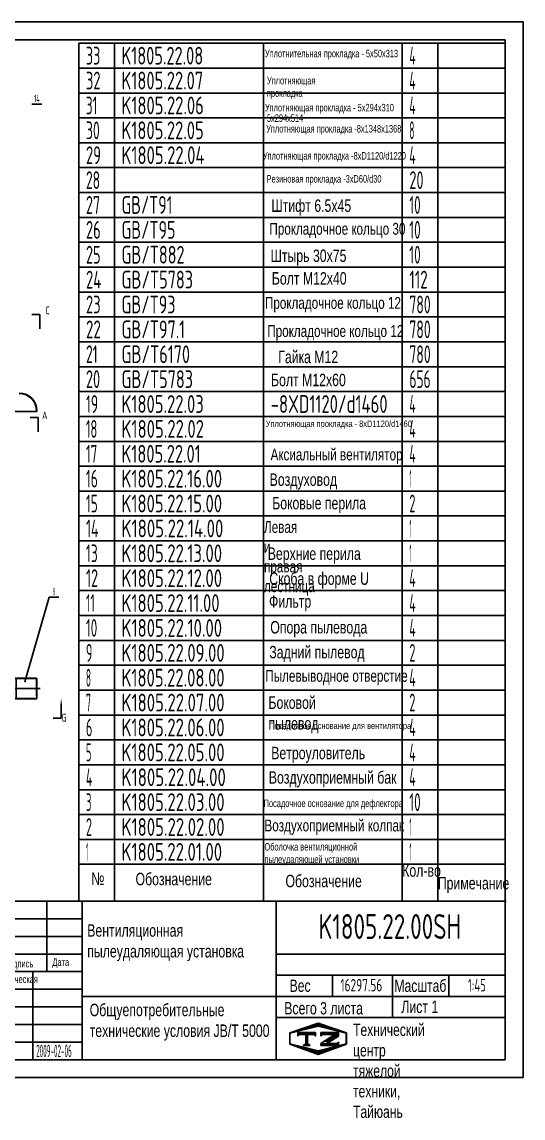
# Model space of a CAD drawing. Header units: millimetres. Extents: x 0 to 18900, y -513 to 13365.
# Drawn here: x 12554 to 18900, y -513 to 13365 of the extents above; entities that cross this region are included whole.
import ezdxf
from ezdxf.enums import TextEntityAlignment as Align

# ---------------------------------------------------------------- set-up
doc = ezdxf.new("R2010")
doc.units = ezdxf.units.MM
doc.header["$LTSCALE"] = 450
doc.header["$MEASUREMENT"] = 0
doc.linetypes.add('F', pattern=[0.75, 0.5, -0.25])
doc.linetypes.add('G', pattern=[2, 1.25, -0.25, 0.25, -0.25])
for name, color, linetype in [('01', 7, 'Continuous'), ('02', 1, 'Continuous'), ('04', 2, 'F'), ('05', 4, 'G'), ('11', 3, 'Continuous'), ('THICK', 7, 'Continuous')]:
    doc.layers.add(name, color=color, linetype=linetype)
doc.styles.get("Standard").update_dxf_attribs({"font": 'isocp', "width": 0.707, "bigfont": 'intecad.shx'})

# ---------------------------------------------------------------- blocks, each defined once
blk = doc.blocks.new('jj')
for p, q in [((11849, 3436), (11849, 3276)), ((12169, 3403), (12169, 3149)), ((11849, 3116), (11849, 3276))]:
    blk.add_line(p, q)
at = {"layer": '01'}
for p, q in [((11849, 3406), (11849, 3436)), ((11849, 3436), (11879, 3436)), ((11853, 3434), (11853, 3276)), ((11879, 3276), (11879, 3436)), ((11879, 3406), (11879, 3408)), ((11879, 3406), (12166, 3406)), ((11879, 3403), (12169, 3403)), ((12166, 3403), (12166, 3406)), ((11853, 3117), (11853, 3276)), ((11879, 3276), (11879, 3116)), ((11849, 3146), (11849, 3116)), ((11849, 3116), (11879, 3116)), ((11879, 3149), (12169, 3149)), ((11879, 3146), (12166, 3146)), ((11879, 3146), (11879, 3143)), ((12166, 3146), (12166, 3149))]:
    blk.add_line(p, q, dxfattribs=at)
for centre, start, end in [((11851, 3434), 0, 90), ((11851, 3117), 270, 0)]:
    blk.add_arc(centre, 1.52, start, end, dxfattribs=at)
at = {"layer": '04', "color": 2, "linetype": 'F'}
for p, q in [((11879, 3406), (11849, 3406)), ((11852, 3276), (11852, 3406)), ((11852, 3403), (11879, 3403)), ((11857, 3410), (11877, 3410)), ((12166, 3403), (12166, 3149)), ((11852, 3276), (11852, 3146)), ((11879, 3146), (11849, 3146)), ((11852, 3149), (11879, 3149)), ((11857, 3142), (11877, 3142))]:
    blk.add_line(p, q, dxfattribs=at)
at = {"layer": '04'}
for q in [(11909, 3403), (11909, 3149)]:
    blk.add_line((11909, 3276), q, dxfattribs=at)
at = {"layer": '04', "color": 2, "linetype": 'F'}
for centre, radius, start, end in [((11857, 3414), 4.5, 180.1218, 270), ((11877, 3408), 1.32, 0, 89.7379), ((11857, 3137), 4.5, 90, 179.8782), ((11877, 3143), 1.32, 270.2621, 0)]:
    blk.add_arc(centre, radius, start, end, dxfattribs=at)
at = {"layer": '05', "color": 4, "linetype": 'G'}
for p, q in [((11820, 3424), (11864, 3424)), ((11820, 3128), (11864, 3128))]:
    blk.add_line(p, q, dxfattribs=at)
at = {"layer": '05'}
blk.add_line((11782, 3276), (12214, 3276), dxfattribs=at)
blk = doc.blocks.new('*U146')
at = {"layer": '01'}
for points in [[(415, 292), (25, 292)], [(25, 292), (25, 5)], [(415, 5), (415, 292)], [(25, 5), (415, 5)]]:
    blk.add_lwpolyline(points, dxfattribs=at)
at = {"layer": '02'}
for points in [[(420, 297), (0, 297)], [(0, 297), (0, 0)], [(420, 0), (420, 297)], [(0, 0), (420, 0)]]:
    blk.add_lwpolyline(points, dxfattribs=at)
blk = doc.blocks.new('*U148')
at = {"layer": '01'}
for p, q in [((0, -315), (0, 0)), ((5400, -315), (5400, 0))]:
    blk.add_line(p, q, dxfattribs=at)
at = {"layer": '02'}
for p, q in [((0, 0), (450, 0)), ((450, -315), (450, 0)), ((450, 0), (2340, 0)), ((2340, -315), (2340, 0)), ((2340, 0), (4095, 0)), ((4095, -315), (4095, 0)), ((4095, 0), (4545, 0)), ((4545, -315), (4545, 0)), ((4545, 0), (5400, 0))]:
    blk.add_line(p, q, dxfattribs=at)
blk = doc.blocks.new('*U149')
at = {"layer": '01'}
for p, q in [((0, -315), (0, 0)), ((5400, -315), (5400, 0))]:
    blk.add_line(p, q, dxfattribs=at)
at = {"layer": '02'}
for p, q in [((0, 0), (450, 0)), ((450, -315), (450, 0)), ((450, 0), (2340, 0)), ((2340, -315), (2340, 0)), ((2340, 0), (4095, 0)), ((4095, -315), (4095, 0)), ((4095, 0), (4545, 0)), ((4545, -315), (4545, 0)), ((4545, 0), (5400, 0))]:
    blk.add_line(p, q, dxfattribs=at)
blk = doc.blocks.new('*U150')
at = {"layer": '01'}
for p, q in [((0, -315), (0, 0)), ((5400, -315), (5400, 0))]:
    blk.add_line(p, q, dxfattribs=at)
at = {"layer": '02'}
for p, q in [((0, 0), (450, 0)), ((450, -315), (450, 0)), ((450, 0), (2340, 0)), ((2340, -315), (2340, 0)), ((2340, 0), (4095, 0)), ((4095, -315), (4095, 0)), ((4095, 0), (4545, 0)), ((4545, -315), (4545, 0)), ((4545, 0), (5400, 0))]:
    blk.add_line(p, q, dxfattribs=at)
blk = doc.blocks.new('*U151')
at = {"layer": '01'}
for p, q in [((0, -315), (0, 0)), ((5400, -315), (5400, 0))]:
    blk.add_line(p, q, dxfattribs=at)
at = {"layer": '02'}
for p, q in [((0, 0), (450, 0)), ((450, -315), (450, 0)), ((450, 0), (2340, 0)), ((2340, -315), (2340, 0)), ((2340, 0), (4095, 0)), ((4095, -315), (4095, 0)), ((4095, 0), (4545, 0)), ((4545, -315), (4545, 0)), ((4545, 0), (5400, 0))]:
    blk.add_line(p, q, dxfattribs=at)
blk = doc.blocks.new('*U152')
at = {"layer": '01'}
for p, q in [((0, -315), (0, 0)), ((5400, -315), (5400, 0))]:
    blk.add_line(p, q, dxfattribs=at)
at = {"layer": '02'}
for p, q in [((0, 0), (450, 0)), ((450, -315), (450, 0)), ((450, 0), (2340, 0)), ((2340, -315), (2340, 0)), ((2340, 0), (4095, 0)), ((4095, -315), (4095, 0)), ((4095, 0), (4545, 0)), ((4545, -315), (4545, 0)), ((4545, 0), (5400, 0))]:
    blk.add_line(p, q, dxfattribs=at)
blk = doc.blocks.new('*U153')
at = {"layer": '01'}
for p, q in [((0, -315), (0, 0)), ((5400, -315), (5400, 0))]:
    blk.add_line(p, q, dxfattribs=at)
at = {"layer": '02'}
for p, q in [((0, 0), (450, 0)), ((450, -315), (450, 0)), ((450, 0), (2340, 0)), ((2340, -315), (2340, 0)), ((2340, 0), (4095, 0)), ((4095, -315), (4095, 0)), ((4095, 0), (4545, 0)), ((4545, -315), (4545, 0)), ((4545, 0), (5400, 0))]:
    blk.add_line(p, q, dxfattribs=at)
blk = doc.blocks.new('*U154')
at = {"layer": '01'}
for p, q in [((0, -315), (0, 0)), ((5400, -315), (5400, 0))]:
    blk.add_line(p, q, dxfattribs=at)
at = {"layer": '02'}
for p, q in [((0, 0), (450, 0)), ((450, -315), (450, 0)), ((450, 0), (2340, 0)), ((2340, -315), (2340, 0)), ((2340, 0), (4095, 0)), ((4095, -315), (4095, 0)), ((4095, 0), (4545, 0)), ((4545, -315), (4545, 0)), ((4545, 0), (5400, 0))]:
    blk.add_line(p, q, dxfattribs=at)
blk = doc.blocks.new('*U155')
at = {"layer": '01'}
for p, q in [((0, -315), (0, 0)), ((5400, -315), (5400, 0))]:
    blk.add_line(p, q, dxfattribs=at)
at = {"layer": '02'}
for p, q in [((0, 0), (450, 0)), ((450, -315), (450, 0)), ((450, 0), (2340, 0)), ((2340, -315), (2340, 0)), ((2340, 0), (4095, 0)), ((4095, -315), (4095, 0)), ((4095, 0), (4545, 0)), ((4545, -315), (4545, 0)), ((4545, 0), (5400, 0))]:
    blk.add_line(p, q, dxfattribs=at)
blk = doc.blocks.new('*U156')
at = {"layer": '01'}
for p, q in [((0, -315), (0, 0)), ((5400, -315), (5400, 0))]:
    blk.add_line(p, q, dxfattribs=at)
at = {"layer": '02'}
for p, q in [((0, 0), (450, 0)), ((450, -315), (450, 0)), ((450, 0), (2340, 0)), ((2340, -315), (2340, 0)), ((2340, 0), (4095, 0)), ((4095, -315), (4095, 0)), ((4095, 0), (4545, 0)), ((4545, -315), (4545, 0)), ((4545, 0), (5400, 0))]:
    blk.add_line(p, q, dxfattribs=at)
blk = doc.blocks.new('*U157')
at = {"layer": '01'}
for p, q in [((0, -315), (0, 0)), ((5400, -315), (5400, 0))]:
    blk.add_line(p, q, dxfattribs=at)
at = {"layer": '02'}
for p, q in [((0, 0), (450, 0)), ((450, -315), (450, 0)), ((450, 0), (2340, 0)), ((2340, -315), (2340, 0)), ((2340, 0), (4095, 0)), ((4095, -315), (4095, 0)), ((4095, 0), (4545, 0)), ((4545, -315), (4545, 0)), ((4545, 0), (5400, 0))]:
    blk.add_line(p, q, dxfattribs=at)
blk = doc.blocks.new('*U158')
at = {"layer": '01'}
for p, q in [((0, -315), (0, 0)), ((5400, -315), (5400, 0))]:
    blk.add_line(p, q, dxfattribs=at)
at = {"layer": '02'}
for p, q in [((0, 0), (450, 0)), ((450, -315), (450, 0)), ((450, 0), (2340, 0)), ((2340, -315), (2340, 0)), ((2340, 0), (4095, 0)), ((4095, -315), (4095, 0)), ((4095, 0), (4545, 0)), ((4545, -315), (4545, 0)), ((4545, 0), (5400, 0))]:
    blk.add_line(p, q, dxfattribs=at)
blk = doc.blocks.new('*U159')
at = {"layer": '01'}
for p, q in [((0, -315), (0, 0)), ((5400, -315), (5400, 0))]:
    blk.add_line(p, q, dxfattribs=at)
at = {"layer": '02'}
for p, q in [((0, 0), (450, 0)), ((450, -315), (450, 0)), ((450, 0), (2340, 0)), ((2340, -315), (2340, 0)), ((2340, 0), (4095, 0)), ((4095, -315), (4095, 0)), ((4095, 0), (4545, 0)), ((4545, -315), (4545, 0)), ((4545, 0), (5400, 0))]:
    blk.add_line(p, q, dxfattribs=at)
blk = doc.blocks.new('*U160')
at = {"layer": '01'}
for p, q in [((0, -315), (0, 0)), ((5400, -315), (5400, 0))]:
    blk.add_line(p, q, dxfattribs=at)
at = {"layer": '02'}
for p, q in [((0, 0), (450, 0)), ((450, -315), (450, 0)), ((450, 0), (2340, 0)), ((2340, -315), (2340, 0)), ((2340, 0), (4095, 0)), ((4095, -315), (4095, 0)), ((4095, 0), (4545, 0)), ((4545, -315), (4545, 0)), ((4545, 0), (5400, 0))]:
    blk.add_line(p, q, dxfattribs=at)
blk = doc.blocks.new('*U161')
at = {"layer": '01'}
for p, q in [((0, -315), (0, 0)), ((5400, -315), (5400, 0))]:
    blk.add_line(p, q, dxfattribs=at)
at = {"layer": '02'}
for p, q in [((0, 0), (450, 0)), ((450, -315), (450, 0)), ((450, 0), (2340, 0)), ((2340, -315), (2340, 0)), ((2340, 0), (4095, 0)), ((4095, -315), (4095, 0)), ((4095, 0), (4545, 0)), ((4545, -315), (4545, 0)), ((4545, 0), (5400, 0))]:
    blk.add_line(p, q, dxfattribs=at)
blk = doc.blocks.new('*U162')
at = {"layer": '01'}
for p, q in [((0, -315), (0, 0)), ((5400, -315), (5400, 0))]:
    blk.add_line(p, q, dxfattribs=at)
at = {"layer": '02'}
for p, q in [((0, 0), (450, 0)), ((450, -315), (450, 0)), ((450, 0), (2340, 0)), ((2340, -315), (2340, 0)), ((2340, 0), (4095, 0)), ((4095, -315), (4095, 0)), ((4095, 0), (4545, 0)), ((4545, -315), (4545, 0)), ((4545, 0), (5400, 0))]:
    blk.add_line(p, q, dxfattribs=at)
blk = doc.blocks.new('*U163')
at = {"layer": '01'}
for p, q in [((0, -315), (0, 0)), ((5400, -315), (5400, 0))]:
    blk.add_line(p, q, dxfattribs=at)
at = {"layer": '02'}
for p, q in [((0, 0), (450, 0)), ((450, -315), (450, 0)), ((450, 0), (2340, 0)), ((2340, -315), (2340, 0)), ((2340, 0), (4095, 0)), ((4095, -315), (4095, 0)), ((4095, 0), (4545, 0)), ((4545, -315), (4545, 0)), ((4545, 0), (5400, 0))]:
    blk.add_line(p, q, dxfattribs=at)
blk = doc.blocks.new('*U164')
at = {"layer": '01'}
for p, q in [((0, -315), (0, 0)), ((5400, -315), (5400, 0))]:
    blk.add_line(p, q, dxfattribs=at)
at = {"layer": '02'}
for p, q in [((0, 0), (450, 0)), ((450, -315), (450, 0)), ((450, 0), (2340, 0)), ((2340, -315), (2340, 0)), ((2340, 0), (4095, 0)), ((4095, -315), (4095, 0)), ((4095, 0), (4545, 0)), ((4545, -315), (4545, 0)), ((4545, 0), (5400, 0))]:
    blk.add_line(p, q, dxfattribs=at)
blk = doc.blocks.new('*U165')
at = {"layer": '01'}
for p, q in [((0, -315), (0, 0)), ((5400, -315), (5400, 0))]:
    blk.add_line(p, q, dxfattribs=at)
at = {"layer": '02'}
for p, q in [((0, 0), (450, 0)), ((450, -315), (450, 0)), ((450, 0), (2340, 0)), ((2340, -315), (2340, 0)), ((2340, 0), (4095, 0)), ((4095, -315), (4095, 0)), ((4095, 0), (4545, 0)), ((4545, -315), (4545, 0)), ((4545, 0), (5400, 0))]:
    blk.add_line(p, q, dxfattribs=at)
blk = doc.blocks.new('*U166')
at = {"layer": '01'}
for p, q in [((0, -315), (0, 0)), ((5400, -315), (5400, 0))]:
    blk.add_line(p, q, dxfattribs=at)
at = {"layer": '02'}
for p, q in [((0, 0), (450, 0)), ((450, -315), (450, 0)), ((450, 0), (2340, 0)), ((2340, -315), (2340, 0)), ((2340, 0), (4095, 0)), ((4095, -315), (4095, 0)), ((4095, 0), (4545, 0)), ((4545, -315), (4545, 0)), ((4545, 0), (5400, 0))]:
    blk.add_line(p, q, dxfattribs=at)
blk = doc.blocks.new('*U167')
at = {"layer": '01'}
for p, q in [((0, -315), (0, 0)), ((5400, -315), (5400, 0))]:
    blk.add_line(p, q, dxfattribs=at)
at = {"layer": '02'}
for p, q in [((0, 0), (450, 0)), ((450, -315), (450, 0)), ((450, 0), (2340, 0)), ((2340, -315), (2340, 0)), ((2340, 0), (4095, 0)), ((4095, -315), (4095, 0)), ((4095, 0), (4545, 0)), ((4545, -315), (4545, 0)), ((4545, 0), (5400, 0))]:
    blk.add_line(p, q, dxfattribs=at)
blk = doc.blocks.new('*U168')
at = {"layer": '01'}
for p, q in [((0, -315), (0, 0)), ((5400, -315), (5400, 0))]:
    blk.add_line(p, q, dxfattribs=at)
at = {"layer": '02'}
for p, q in [((0, 0), (450, 0)), ((450, -315), (450, 0)), ((450, 0), (2340, 0)), ((2340, -315), (2340, 0)), ((2340, 0), (4095, 0)), ((4095, -315), (4095, 0)), ((4095, 0), (4545, 0)), ((4545, -315), (4545, 0)), ((4545, 0), (5400, 0))]:
    blk.add_line(p, q, dxfattribs=at)
blk = doc.blocks.new('*U169')
at = {"layer": '01'}
for p, q in [((0, -315), (0, 0)), ((5400, -315), (5400, 0))]:
    blk.add_line(p, q, dxfattribs=at)
at = {"layer": '02'}
for p, q in [((0, 0), (450, 0)), ((450, -315), (450, 0)), ((450, 0), (2340, 0)), ((2340, -315), (2340, 0)), ((2340, 0), (4095, 0)), ((4095, -315), (4095, 0)), ((4095, 0), (4545, 0)), ((4545, -315), (4545, 0)), ((4545, 0), (5400, 0))]:
    blk.add_line(p, q, dxfattribs=at)
blk = doc.blocks.new('*U170')
at = {"layer": '01'}
for p, q in [((0, -315), (0, 0)), ((5400, -315), (5400, 0))]:
    blk.add_line(p, q, dxfattribs=at)
at = {"layer": '02'}
for p, q in [((0, 0), (450, 0)), ((450, -315), (450, 0)), ((450, 0), (2340, 0)), ((2340, -315), (2340, 0)), ((2340, 0), (4095, 0)), ((4095, -315), (4095, 0)), ((4095, 0), (4545, 0)), ((4545, -315), (4545, 0)), ((4545, 0), (5400, 0))]:
    blk.add_line(p, q, dxfattribs=at)
blk = doc.blocks.new('*U171')
at = {"layer": '01'}
for p, q in [((0, -315), (0, 0)), ((5400, -315), (5400, 0))]:
    blk.add_line(p, q, dxfattribs=at)
at = {"layer": '02'}
for p, q in [((0, 0), (450, 0)), ((450, -315), (450, 0)), ((450, 0), (2340, 0)), ((2340, -315), (2340, 0)), ((2340, 0), (4095, 0)), ((4095, -315), (4095, 0)), ((4095, 0), (4545, 0)), ((4545, -315), (4545, 0)), ((4545, 0), (5400, 0))]:
    blk.add_line(p, q, dxfattribs=at)
blk = doc.blocks.new('*U172')
at = {"layer": '01'}
for p, q in [((0, -315), (0, 0)), ((5400, -315), (5400, 0))]:
    blk.add_line(p, q, dxfattribs=at)
at = {"layer": '02'}
for p, q in [((0, 0), (450, 0)), ((450, -315), (450, 0)), ((450, 0), (2340, 0)), ((2340, -315), (2340, 0)), ((2340, 0), (4095, 0)), ((4095, -315), (4095, 0)), ((4095, 0), (4545, 0)), ((4545, -315), (4545, 0)), ((4545, 0), (5400, 0))]:
    blk.add_line(p, q, dxfattribs=at)
blk = doc.blocks.new('*U173')
at = {"layer": '01'}
for p, q in [((0, -315), (0, 0)), ((5400, -315), (5400, 0))]:
    blk.add_line(p, q, dxfattribs=at)
at = {"layer": '02'}
for p, q in [((0, 0), (450, 0)), ((450, -315), (450, 0)), ((450, 0), (2340, 0)), ((2340, -315), (2340, 0)), ((2340, 0), (4095, 0)), ((4095, -315), (4095, 0)), ((4095, 0), (4545, 0)), ((4545, -315), (4545, 0)), ((4545, 0), (5400, 0))]:
    blk.add_line(p, q, dxfattribs=at)
blk = doc.blocks.new('*U174')
at = {"layer": '01'}
for p, q in [((0, -315), (0, 0)), ((5400, -315), (5400, 0))]:
    blk.add_line(p, q, dxfattribs=at)
at = {"layer": '02'}
for p, q in [((0, 0), (450, 0)), ((450, -315), (450, 0)), ((450, 0), (2340, 0)), ((2340, -315), (2340, 0)), ((2340, 0), (4095, 0)), ((4095, -315), (4095, 0)), ((4095, 0), (4545, 0)), ((4545, -315), (4545, 0)), ((4545, 0), (5400, 0))]:
    blk.add_line(p, q, dxfattribs=at)
blk = doc.blocks.new('*U175')
at = {"layer": '01'}
for p, q in [((0, -315), (0, 0)), ((5400, -315), (5400, 0))]:
    blk.add_line(p, q, dxfattribs=at)
at = {"layer": '02'}
for p, q in [((0, 0), (450, 0)), ((450, -315), (450, 0)), ((450, 0), (2340, 0)), ((2340, -315), (2340, 0)), ((2340, 0), (4095, 0)), ((4095, -315), (4095, 0)), ((4095, 0), (4545, 0)), ((4545, -315), (4545, 0)), ((4545, 0), (5400, 0))]:
    blk.add_line(p, q, dxfattribs=at)
blk = doc.blocks.new('*U176')
at = {"layer": '01'}
for p, q in [((0, -315), (0, 0)), ((5400, -315), (5400, 0))]:
    blk.add_line(p, q, dxfattribs=at)
at = {"layer": '02'}
for p, q in [((0, 0), (450, 0)), ((450, -315), (450, 0)), ((450, 0), (2340, 0)), ((2340, -315), (2340, 0)), ((2340, 0), (4095, 0)), ((4095, -315), (4095, 0)), ((4095, 0), (4545, 0)), ((4545, -315), (4545, 0)), ((4545, 0), (5400, 0))]:
    blk.add_line(p, q, dxfattribs=at)
blk = doc.blocks.new('*U177')
at = {"layer": '01'}
for p, q in [((0, -315), (0, 0)), ((5400, -315), (5400, 0))]:
    blk.add_line(p, q, dxfattribs=at)
at = {"layer": '02'}
for p, q in [((0, 0), (450, 0)), ((450, -315), (450, 0)), ((450, 0), (2340, 0)), ((2340, -315), (2340, 0)), ((2340, 0), (4095, 0)), ((4095, -315), (4095, 0)), ((4095, 0), (4545, 0)), ((4545, -315), (4545, 0)), ((4545, 0), (5400, 0))]:
    blk.add_line(p, q, dxfattribs=at)
blk = doc.blocks.new('*U178')
at = {"layer": '01'}
for p, q in [((0, -315), (0, 0)), ((5400, -315), (5400, 0))]:
    blk.add_line(p, q, dxfattribs=at)
at = {"layer": '02'}
for p, q in [((0, 0), (450, 0)), ((450, -315), (450, 0)), ((450, 0), (2340, 0)), ((2340, -315), (2340, 0)), ((2340, 0), (4095, 0)), ((4095, -315), (4095, 0)), ((4095, 0), (4545, 0)), ((4545, -315), (4545, 0)), ((4545, 0), (5400, 0))]:
    blk.add_line(p, q, dxfattribs=at)
blk = doc.blocks.new('*U179')
at = {"layer": '01'}
for p, q in [((0, -315), (0, 0)), ((5400, -315), (5400, 0))]:
    blk.add_line(p, q, dxfattribs=at)
at = {"layer": '02'}
for p, q in [((0, 0), (450, 0)), ((450, -315), (450, 0)), ((450, 0), (2340, 0)), ((2340, -315), (2340, 0)), ((2340, 0), (4095, 0)), ((4095, -315), (4095, 0)), ((4095, 0), (4545, 0)), ((4545, -315), (4545, 0)), ((4545, 0), (5400, 0))]:
    blk.add_line(p, q, dxfattribs=at)
blk = doc.blocks.new('*U180')
at = {"layer": '01'}
for p, q in [((0, -315), (0, 0)), ((0, 0), (450, 0)), ((450, 0), (2340, 0)), ((2340, 0), (4095, 0)), ((4095, 0), (4545, 0)), ((4545, 0), (5400, 0)), ((5400, -315), (5400, 0))]:
    blk.add_line(p, q, dxfattribs=at)
at = {"layer": '02'}
for p, q in [((450, -315), (450, 0)), ((2340, -315), (2340, 0)), ((4095, -315), (4095, 0)), ((4545, -315), (4545, 0))]:
    blk.add_line(p, q, dxfattribs=at)
blk = doc.blocks.new('*X200')
at = {"color": 0}
for p, q in [((127.06, 7.8), (132.06, 7.8)), ((127.06, 7.5), (132.06, 7.5)), ((127.06, 7.2), (127.32, 7.2)), ((129.23, 6.3), (131.04, 6.3)), ((129.7, 6.6), (131.51, 6.6)), ((130.16, 6.9), (131.98, 6.9)), ((130.62, 7.2), (132.06, 7.2)), ((127.84, 5.4), (129.64, 5.4)), ((128.3, 5.7), (130.1, 5.7)), ((128.77, 6), (130.57, 6))]:
    blk.add_line(p, q, dxfattribs=at)
blk = doc.blocks.new('*X201')
at = {"color": 0}
for p, q in [((127.06, 4.8), (132.06, 4.8)), ((127.06, 4.5), (132.06, 4.5)), ((131.84, 5.1), (132.06, 5.1))]:
    blk.add_line(p, q, dxfattribs=at)
blk = doc.blocks.new('*X199')
at = {"color": 0}
for p, q in [((122.34, 4.5), (123.72, 4.5)), ((122.82, 4.8), (123.24, 4.8))]:
    blk.add_line(p, q, dxfattribs=at)
blk = doc.blocks.new('*X198')
at = {"color": 0}
for p, q in [((120.53, 7.8), (125.53, 7.8)), ((120.53, 7.5), (125.53, 7.5)), ((120.53, 7.2), (120.79, 7.2)), ((125.27, 7.2), (125.53, 7.2))]:
    blk.add_line(p, q, dxfattribs=at)
blk = doc.blocks.new('*X197')
at = {"color": 0}
for p, q in [((123.24, 9.6), (125.52, 9.6)), ((124.1, 9.9), (128.52, 9.9)), ((124.97, 10.2), (127.67, 10.2)), ((125.83, 10.5), (126.82, 10.5)), ((127.02, 9.6), (129.37, 9.6)), ((118.22, 7.8), (118.32, 7.8)), ((118.22, 7.5), (118.27, 7.5)), ((118.22, 7.2), (118.27, 7.2)), ((118.22, 6.9), (118.27, 6.9)), ((118.22, 6.6), (118.27, 6.6)), ((118.22, 6.3), (118.27, 6.3)), ((118.94, 8.1), (119.52, 8.1)), ((119.8, 8.4), (120.72, 8.4)), ((120.66, 8.7), (121.92, 8.7)), ((121.52, 9), (123.12, 9)), ((122.38, 9.3), (124.32, 9.3)), ((128.22, 9.3), (130.22, 9.3)), ((129.42, 9), (131.07, 9)), ((130.62, 8.7), (131.92, 8.7)), ((131.82, 8.4), (132.77, 8.4)), ((133.02, 8.1), (133.62, 8.1)), ((134.22, 7.8), (134.32, 7.8)), ((134.27, 7.5), (134.32, 7.5)), ((134.27, 7.2), (134.32, 7.2)), ((134.27, 6.9), (134.32, 6.9)), ((134.27, 6.6), (134.32, 6.6)), ((134.27, 6.3), (134.32, 6.3)), ((118.22, 6), (118.27, 6)), ((118.22, 5.7), (118.27, 5.7)), ((118.22, 5.4), (118.27, 5.4)), ((118.22, 5.1), (118.27, 5.1)), ((118.22, 4.8), (118.27, 4.8)), ((118.79, 4.5), (119.42, 4.5)), ((119.61, 4.2), (120.62, 4.2)), ((120.43, 3.9), (121.82, 3.9)), ((121.26, 3.6), (123.02, 3.6)), ((122.08, 3.3), (124.22, 3.3)), ((128.32, 3.3), (130.51, 3.3)), ((129.52, 3.6), (131.32, 3.6)), ((130.72, 3.9), (132.14, 3.9)), ((131.92, 4.2), (132.95, 4.2)), ((133.12, 4.5), (133.76, 4.5)), ((134.27, 6), (134.32, 6)), ((134.27, 5.7), (134.32, 5.7)), ((134.27, 5.4), (134.32, 5.4)), ((134.27, 5.1), (134.32, 5.1)), ((134.27, 4.8), (134.32, 4.8)), ((122.91, 3), (125.42, 3)), ((123.73, 2.7), (128.89, 2.7)), ((124.55, 2.4), (128.07, 2.4)), ((125.38, 2.1), (127.26, 2.1)), ((126.2, 1.8), (126.45, 1.8)), ((127.12, 3), (129.7, 3))]:
    blk.add_line(p, q, dxfattribs=at)

msp = doc.modelspace()

# ---------------------------------------------------------------- linework, layer by layer
for p, q in [((13275, 2700), (18675, 2700)), ((13275, 2700), (13275, 2234.015)), ((13725, 2700), (13725, 2234.015)), ((15615, 2700), (15615, 2234.015)), ((17370, 2700), (17370, 2234.015)), ((17820, 2700), (17820, 2234.015))]:
    msp.add_line(p, q)
at = {"layer": '01', "ltscale": 1.125}
for p, q in [((12679.973, 9658.792), (12779.973, 9658.792)), ((12660.011, 8355.352), (12760.011, 8355.352)), ((12740.664, 8433.944), (12740.664, 8441.944)), ((12743.664, 8433.944), (12743.664, 8441.944)), ((12951.474, 4550.095), (13051.474, 4550.095))]:
    msp.add_line(p, q, dxfattribs=at)
at = {"layer": '01', "color": 7, "linetype": 'Continuous', "ltscale": 1.125}
msp.add_line((12450.663, 8433.944), (12743.664, 8433.944), dxfattribs=at)
at = {"layer": '01', "ltscale": 1.125}
for radius in [223, 220]:
    msp.add_arc((12520.664, 8441.944), radius, 0, 90, dxfattribs=at)
at = {"layer": '01'}
for p in [(18675, 2250), (18675, 2229.395), (18675, 2224.873), (18675, 2224.073)]:
    msp.add_point(p, dxfattribs=at)
at = {"layer": '02', "ltscale": 1.125}
for p, q in [((12680.378, 12324.75), (12804.378, 12324.75)), ((12779.973, 9658.792), (12779.973, 9478.792)), ((12760.011, 8355.352), (12760.011, 8175.352)), ((12591.677, 5009.075), (12897.279, 6084.06)), ((12897.279, 6084.06), (13021.279, 6084.06)), ((13051.474, 4550.095), (13051.474, 4730.095))]:
    msp.add_line(p, q, dxfattribs=at)
for points in [[(12779.973, 9478.792, 0, 18, 0), (12779.973, 9550.792, 0, 0, 0)], [(12760.011, 8175.352, 0, 18, 0), (12760.011, 8247.352, 0, 0, 0)], [(13051.474, 4802.095, 0, 18, 0), (13051.474, 4730.095, 0, 0, 0)]]:
    msp.add_lwpolyline(points, format="xyseb", dxfattribs=at)
at = {"layer": 'THICK'}
for p, q in [((10632.846, 2234.015), (18675, 2234.015)), ((12871.179, 1341.119), (12871.179, 2234.015)), ((13317.627, 225), (13317.627, 2234.015)), ((15773.089, 225), (15773.089, 2234.015)), ((18675, 225), (18675, 2234.015)), ((10638.94, 1564.343), (13317.627, 1564.343)), ((15773.089, 1564.343), (18675, 1564.343)), ((10638.94, 1341.119), (13317.627, 1341.119)), ((12692.6, 225), (12692.6, 1341.119)), ((15773.089, 1296.475), (18675, 1296.475)), ((16487.406, 1028.606), (16487.406, 1296.475)), ((17246.367, 760.737), (17246.367, 1296.475)), ((17960.684, 1028.606), (17960.684, 1296.475)), ((13317.627, 1024.736), (15773.089, 1024.736)), ((15773.089, 1028.606), (18675, 1028.606)), ((15773.089, 760.737), (18675, 760.737)), ((10638.94, 225), (18675, 225))]:
    msp.add_line(p, q, dxfattribs=at)
at = {"layer": 'THICK', "color": 3}
for p, q in [((10638.94, 2010.791), (13317.627, 2010.791)), ((10638.94, 1787.567), (13317.627, 1787.567)), ((10638.94, 1117.896), (13317.627, 1117.896)), ((10638.94, 894.672), (13317.627, 894.672)), ((10638.94, 671.448), (13317.627, 671.448)), ((15945.064, 564.572), (16306.912, 690.603)), ((15945.064, 424.219), (15945.064, 564.572)), ((15947.414, 561.734), (16304.572, 651.023)), ((15947.414, 427.799), (15947.414, 561.734)), ((16048.266, 524.09), (16048.266, 568.734)), ((16048.266, 568.734), (16271.49, 568.734)), ((16271.49, 568.734), (16271.49, 524.09)), ((16304.572, 651.023), (16661.731, 561.734)), ((16306.912, 690.603), (16664.061, 564.572)), ((16339.844, 568.734), (16339.844, 524.09)), ((16339.844, 568.734), (16563.068, 568.734)), ((16563.068, 568.734), (16563.068, 524.09)), ((16661.731, 561.734), (16661.731, 427.799)), ((16664.061, 564.572), (16664.061, 424.219)), ((10638.94, 448.224), (13317.627, 448.224)), ((16306.912, 292.459), (15945.064, 424.219)), ((16304.572, 338.51), (15947.414, 427.799)), ((16070.588, 546.412), (16048.266, 524.09)), ((16249.168, 546.412), (16070.588, 546.412)), ((16159.875, 434.378), (16116.626, 407.167)), ((16150.109, 546.625), (16150.109, 424.174)), ((16159.875, 546.625), (16159.875, 424.174)), ((16159.875, 434.378), (16203.123, 407.167)), ((16171.036, 546.625), (16171.036, 424.174)), ((16271.49, 524.09), (16249.168, 546.412)), ((16661.731, 427.799), (16304.572, 338.51)), ((16664.061, 424.219), (16306.912, 292.459)), ((16339.844, 524.09), (16362.167, 546.412)), ((16515.628, 546.412), (16339.844, 432.678)), ((16339.844, 432.678), (16339.844, 407.167)), ((16362.167, 546.412), (16515.628, 546.412)), ((16448.702, 451.325), (16414.583, 429.49)), ((16540.74, 429.49), (16414.583, 429.49)), ((16563.062, 524.516), (16448.702, 451.325)), ((16563.062, 451.812), (16540.74, 429.49)), ((16563.062, 407.167), (16563.062, 451.812)), ((16116.626, 407.167), (16159.875, 407.167)), ((16203.123, 407.167), (16159.875, 407.167)), ((16339.844, 407.167), (16563.062, 407.167))]:
    msp.add_line(p, q, dxfattribs=at)

# ---------------------------------------------------------------- block references
at = {"layer": '01', "ltscale": 1.125}
msp.add_blockref('jj', (571.987, 1650.191), dxfattribs=at)
at = {"layer": '04', "xscale": 45, "yscale": 45, "zscale": 45}
msp.add_blockref('*U146', (0, 0), dxfattribs=at)
at = {"layer": '04'}
for name, p in [('*U180', (13275, 13095)), ('*U179', (13275, 12780)), ('*U178', (13275, 12465)), ('*U177', (13275, 12150)), ('*U176', (13275, 11835)), ('*U175', (13275, 11520)), ('*U174', (13275, 11205)), ('*U173', (13275, 10890)), ('*U172', (13275, 10575)), ('*U171', (13275, 10260)), ('*U170', (13275, 9945)), ('*U169', (13275, 9630)), ('*U168', (13275, 9315)), ('*U167', (13275, 9000)), ('*U166', (13275, 8685)), ('*U165', (13275, 8370)), ('*U164', (13275, 8055)), ('*U163', (13275, 7740)), ('*U162', (13275, 7425)), ('*U161', (13275, 7110)), ('*U160', (13275, 6795)), ('*U159', (13275, 6480)), ('*U158', (13275, 6165)), ('*U157', (13275, 5850)), ('*U156', (13275, 5535)), ('*U155', (13275, 5220)), ('*U154', (13275, 4905)), ('*U153', (13275, 4590)), ('*U152', (13275, 4275)), ('*U151', (13275, 3960)), ('*U150', (13275, 3645)), ('*U149', (13275, 3330)), ('*U148', (13275, 3015))]:
    msp.add_blockref(name, p, dxfattribs=at)
at = {"layer": 'THICK', "color": 3, "xscale": 44.64477791374251, "yscale": 44.64477791372519, "zscale": 44.6447779137252}
for name in ['*X197', '*X198', '*X200', '*X199', '*X201']:
    msp.add_blockref(name, (10667.176, 214.092), dxfattribs=at)

# ---------------------------------------------------------------- texts
at = {"layer": '01', "attachment_point": 1}
for s, insert, char_height in [('{\\fArial|b0|i0|c204|p34;Подпись}', (12323.049, 1490.264), 95.19397), ('{\\fArial|b0|i0|c204|p34;Дата}', (12940.462, 1508.515), 95.19397), ('{\\fArial|b0|i0|c204|p34;Технологическая\\Pпроверка}', (12007.529, 1292.945), 95.19397), ('{\\fArial|b0|i0|c204|p34;Вес}', (15944.573, 1241.039), 155.48348)]:
    msp.add_mtext(s, dxfattribs=dict(at, insert=insert, char_height=char_height))
at = {"layer": '01', "insert": (16746.985, 681.831), "char_height": 155.48348, "width": 7.30666, "attachment_point": 1}
msp.add_mtext('{\\fArial|b0|i0|c204|p34;Технический центр\\Pтяжелой техники, Тайюань}', dxfattribs=at)
at = {"layer": '02', "ltscale": 1.125, "width": 0.605172}
msp.add_text('●', height=20, dxfattribs=at).set_placement((12585.677, 4999.075), (12597.677, 4999.075), align=Align.FIT)
at = {"layer": '04', "attachment_point": 1}
for s, insert, char_height in [('{\\fArial|b0|i0|c204|p34;\\C3;Уплотнительная прокладка - 5х50х313}', (15631.406, 13012.808), 95), ('{\\fArial|b0|i0|c204|p34;\\C3;Уплотняющая прокладка - 5х294х310}', (15631.352, 12327.368), 95), ('{\\fArial|b0|i0|c204|p34;\\C3;Уплотняющая прокладка -8х1348х1368}', (15646.875, 12059.969), 95), ('{\\fArial|b0|i0|c204|p34;\\C3;Уплотняющая прокладка -8х\\fArial|b0|i0|c0|p34;D1120/d1220}', (15605.925, 11717.307), 95), ('{\\fArial|b0|i0|c204|p34;\\C3;Резиновая прокладка -3х\\fArial|b0|i0|c0|p34;D60/d30}', (15651.994, 11425.789), 95), ('{\\fArial|b0|i0|c204|p34;\\C3;Штифт 6.5х45}', (15713.306, 11117.608), 157.5), ('{\\fArial|b0|i0|c204|p34;\\C3;Прокладочное кольцо 30}', (15687.713, 10820.975), 150), ('{\\fArial|b0|i0|c204|p34;\\C3;Штырь 30х75}', (15703.069, 10483.428), 157.5), ('{\\fArial|b0|i0|c204|p34;\\C3;Болт М12х40}', (15718.425, 10197.024), 157.5), ('{\\fArial|b0|i0|c204|p34;\\C3;Прокладочное кольцо 12}', (15631.379, 9882.782), 150), ('{\\fArial|b0|i0|c204|p34;\\C3;Прокладочное кольцо 12}', (15661.03, 9526.161), 150), ('{\\fArial|b0|i0|c204|p34;\\C3;Гайка М12}', (15800.298, 9202.573), 157.5), ('{\\fArial|b0|i0|c204|p34;\\C3;Болт М12х60}', (15708.16, 8911.055), 157.5), ('{\\fArial|b0|i0|c204|p34;\\C3;Уплотняющая прокладка - 8х\\fArial|b0|i0|c0|p34;D1120/d1460}', (15641.282, 8318.131), 80), ('{\\fArial|b0|i0|c204|p34;\\C3;Аксиальный вентилятор}', (15702.887, 7963.459), 150), ('{\\fArial|b0|i0|c204|p34;\\C3;Воздуховод}', (15690.833, 7649.066), 157.5), ('{\\fArial|b0|i0|c204|p34;\\C3;Боковые перила}', (15723.042, 7351.392), 157.5), ('{\\fArial|b0|i0|c204|p34;\\C3;Верхние перила}', (15666.676, 6711.793), 157.5), ('{\\fArial|b0|i0|c204|p34;\\C3;Скоба в форме \\fArial|b0|i0|c0|p34;U}', (15686.782, 6396.01), 157.5), ('{\\fArial|b0|i0|c204|p34;\\C3;Фильтр}', (15682.756, 6106.38), 157.5), ('{\\fArial|b0|i0|c204|p34;\\C3;Опора пылевода}', (15698.833, 5779.829), 157.5), ('{\\fArial|b0|i0|c204|p34;\\C3;Задний пылевод}', (15686.583, 5465.345), 157.5), ('{\\fArial|b0|i0|c204|p34;\\C3;Пылевыводное отверстие}', (15636.006, 5160.987), 150), ('{\\fArial|b0|i0|c204|p34;\\C3;Посадочное основание для вентилятора}', (15684.624, 4494.166), 80), ('{\\fArial|b0|i0|c204|p34;\\C3;Ветроуловитель}', (15711.331, 4187.882), 157.5), ('{\\fArial|b0|i0|c204|p34;\\C3;Воздухоприемный бак}', (15680.392, 3878.76), 157.5), ('{\\fArial|b0|i0|c204|p34;\\C3;Посадочное основание для дефлектора}', (15614.994, 3519.531), 95), ('{\\fArial|b0|i0|c204|p34;\\C3;Воздухоприемный колпак}', (15624.908, 3266.939), 150), ('{\\fArial|b0|i0|c204|p34;\\C3;Оболочка вентиляционной \\Pпылеудаляющей установки}', (15624.908, 2969.772), 95), ('{\\fArial|b0|i0|c204|p34;\\C0;Кол-во}', (17370, 2700), 157.5), ('{\\fArial|b0|i0|c204|p34;\\C0;№}', (13432.419, 2597.261), 157.5), ('{\\fArial|b0|i0|c204|p34;\\C0;Обозначение}', (13992.565, 2592.308), 157.5), ('{\\fArial|b0|i0|c204|p34;\\C0;Обозначение}', (15891.115, 2567.544), 157.5), ('{\\fArial|b0|i0|c204|p34;\\C0;Примечание}', (17820, 2539.814), 157.5), ('{\\fArial|b0|i0|c204|p34;\\C3;Вентиляционная\\Pпылеудаляющая установка}', (13381.122, 1941.204), 157.5), ('{\\fArial|b0|i0|c204|p34;\\C0;Лист 1}', (17358.159, 974.549), 157.5), ('{\\fArial|b0|i0|c204|p34;\\C0;Общуепотребительные\\Pтехнические условия \\fArial|b0|i0|c0|p34;JB/T 5000}', (13412.151, 934.817), 157.5), ('{\\fArial|b0|i0|c204|p34;\\C0;Всего 3 листа}', (15875.781, 957.073), 157.5)]:
    msp.add_mtext(s, dxfattribs=dict(at, insert=insert, char_height=char_height))
for s, insert, char_height, width in [('{\\fArial|b0|i0|c204|p34;\\C3;Уплотняющая прокладка - 5х294х514}', (15656.945, 12670.03), 95, 5.11874), ('{\\fArial|b0|i0|c204|p34;\\C3;Левая и правая лестница}', (15619.558, 7045.671), 150, 4.02608), ('{\\fArial|b0|i0|c204|p34;\\C3;Боковой пылевод}', (15675.784, 4825.368), 157.5, 4.41985)]:
    msp.add_mtext(s, dxfattribs=dict(at, insert=insert, char_height=char_height, width=width))
at = {"layer": '05', "insert": (17270.915, 1240.303), "char_height": 155.5457, "attachment_point": 1}
msp.add_mtext('{\\fArial|b0|i0|c204|p34;\\C0;Масштаб}', dxfattribs=at)
at = {"layer": '11'}
for s, height, width, p, p2 in [('33', 225, 0.624881, (13365, 12825), (13546.572, 12825)), ('K1805.22.08', 225, 0.691065, (13815, 12825), (14849.783, 12825)), ('4', 225, 0.543846, (17460, 12825), (17539.537, 12825)), ('32', 225, 0.626049, (13365, 12510), (13549.536, 12510)), ('K1805.22.07', 225, 0.691065, (13815, 12510), (14849.783, 12510)), ('4', 225, 0.543846, (17460, 12510), (17539.537, 12510)), ('31', 225, 0.606, (13365, 12195), (13508.167, 12195)), ('K1805.22.06', 225, 0.691183, (13815, 12195), (14857.674, 12195)), ('4', 225, 0.543846, (17460, 12195), (17539.537, 12195)), ('30', 225, 0.622213, (13365, 11880), (13540.108, 11880)), ('K1805.22.05', 225, 0.691163, (13815, 11880), (14856.372, 11880)), ('8', 225, 0.514182, (17460, 11880), (17523.63, 11880)), ('29', 225, 0.640341, (13365, 11565), (13555.411, 11565)), ('K1805.22.04', 225, 0.691301, (13815, 11565), (14865.69, 11565)), ('4', 225, 0.543846, (17460, 11565), (17539.537, 11565)), ('28', 225, 0.636523, (13365, 11250), (13544.022, 11250)), ('20', 225, 0.636567, (17460, 11250), (17639.147, 11250)), ('27', 225, 0.636523, (13365, 10935), (13544.022, 10935)), ('GB/T91', 225, 0.690281, (13815, 10935), (14460.092, 10935)), ('10', 225, 0.606076, (17460, 10935), (17603.293, 10935)), ('26', 225, 0.639213, (13365, 10620), (13551.913, 10620)), ('GB/T95', 225, 0.691199, (13815, 10620), (14498.496, 10620)), ('10', 225, 0.606076, (17460, 10620), (17603.293, 10620)), ('25', 225, 0.638783, (13365, 10305), (13550.611, 10305)), ('GB/T882', 225, 0.69341, (13815, 10305), (14612.258, 10305)), ('10', 225, 0.606076, (17460, 10305), (17603.293, 10305)), ('24', 225, 0.641743, (13365, 9990), (13559.93, 9990)), ('GB/T5783', 225, 0.695009, (13815, 9990), (14720.645, 9990)), ('112', 225, 0.641133, (17460, 9990), (17692.259, 9990)), ('23', 225, 0.638783, (13365, 9675), (13550.611, 9675)), ('GB/T93', 225, 0.691199, (13815, 9675), (14498.496, 9675)), ('780', 225, 0.615136, (17460, 9675), (17730, 9675)), ('22', 225, 0.639754, (13365, 9360), (13553.576, 9360)), ('GB/T97.1', 225, 0.693525, (13815, 9360), (14619.167, 9360)), ('780', 225, 0.615136, (17460, 9360), (17730, 9360)), ('21', 225, 0.623098, (13365, 9045), (13512.207, 9045)), ('GB/T6170', 225, 0.694489, (13815, 9045), (14682.367, 9045)), ('780', 225, 0.615136, (17460, 9045), (17730, 9045)), ('20', 225, 0.636567, (13365, 8730), (13544.147, 8730)), ('GB/T5783', 225, 0.695009, (13815, 8730), (14720.645, 8730)), ('656', 225, 0.600118, (17460, 8730), (17730, 8730)), ('19', 225, 0.612447, (13365, 8415), (13519.556, 8415)), ('K1805.22.03', 225, 0.691163, (13815, 8415), (14856.372, 8415)), ('-8XD1120/d1460', 225, 0.695779, (15705, 8415), (17184.523, 8415)), ('4', 225, 0.543846, (17460, 8415), (17539.537, 8415)), ('18', 225, 0.606, (13365, 8100), (13508.167, 8100)), ('K1805.22.02', 225, 0.691207, (13815, 8100), (14859.337, 8100)), ('4', 225, 0.543846, (17460, 8100), (17539.537, 8100)), ('17', 225, 0.606, (13365, 7785), (13508.167, 7785)), ('K1805.22.01', 225, 0.690571, (13815, 7785), (14817.968, 7785)), ('4', 225, 0.543846, (17460, 7785), (17539.537, 7785)), ('16', 225, 0.610556, (13365, 7470), (13516.059, 7470)), ('K1805.22.16.00', 225, 0.693997, (13815, 7470), (15088.521, 7470)), ('1', 225, 0.404, (17460, 7470), (17491.815, 7470)), ('15', 225, 0.609833, (13365, 7155), (13514.757, 7155)), ('K1805.22.15.00', 225, 0.693997, (13815, 7155), (15088.521, 7155)), ('2', 225, 0.562593, (17460, 7155), (17537.223, 7155)), ('14', 225, 0.614783, (13365, 6840), (13524.075, 6840)), ('K1805.22.14.00', 225, 0.694154, (13815, 6840), (15104.428, 6840)), ('1', 225, 0.404, (17460, 6840), (17491.815, 6840)), ('13', 225, 0.609833, (13365, 6525), (13514.757, 6525)), ('K1805.22.13.00', 225, 0.693997, (13815, 6525), (15088.521, 6525)), ('1', 225, 0.404, (17460, 6525), (17491.815, 6525)), ('12', 225, 0.611465, (13365, 6210), (13517.721, 6210)), ('K1805.22.12.00', 225, 0.693997, (13815, 6210), (15088.521, 6210)), ('4', 225, 0.543846, (17460, 6210), (17539.537, 6210)), ('11', 225, 0.582235, (13365, 5895), (13476.353, 5895)), ('K1805.22.11.00', 225, 0.69367, (13815, 5895), (15056.706, 5895)), ('4', 225, 0.543846, (17460, 5895), (17539.537, 5895)), ('10', 225, 0.606076, (13365, 5580), (13508.293, 5580)), ('K1805.22.10.00', 225, 0.693997, (13815, 5580), (15088.521, 5580)), ('4', 225, 0.543846, (17460, 5580), (17539.537, 5580)), ('9', 225, 0.579528, (13365, 5265), (13446.052, 5265)), ('K1805.22.09.00', 225, 0.694314, (13815, 5265), (15120.891, 5265)), ('2', 225, 0.562593, (17460, 5265), (17537.223, 5265)), ('8', 225, 0.514182, (13365, 4950), (13428.63, 4950)), ('K1805.22.08.00', 225, 0.694308, (13815, 4950), (15120.336, 4950)), ('4', 225, 0.543846, (17460, 4950), (17539.537, 4950)), ('7', 225, 0.514182, (13365, 4635), (13428.63, 4635)), ('K1805.22.07.00', 225, 0.694308, (13815, 4635), (15120.336, 4635)), ('2', 225, 0.562593, (17460, 4635), (17537.223, 4635)), ('6', 225, 0.600695, (13365, 4320), (13446.041, 4320)), ('K1805.22.06.00', 225, 0.694308, (13815, 4320), (15120.336, 4320)), ('4', 225, 0.543846, (17460, 4320), (17539.537, 4320)), ('5', 225, 0.527686, (13365, 4005), (13435.219, 4005)), ('K1805.22.05.00', 225, 0.694308, (13815, 4005), (15120.336, 4005)), ('4', 225, 0.543846, (17460, 4005), (17539.537, 4005)), ('4', 225, 0.543846, (13365, 3690), (13444.538, 3690)), ('K1805.22.04.00', 225, 0.694458, (13815, 3690), (15136.243, 3690)), ('4', 225, 0.543846, (17460, 3690), (17539.537, 3690)), ('3', 225, 0.527686, (13365, 3375), (13435.219, 3375)), ('K1805.22.03.00', 225, 0.694308, (13815, 3375), (15120.336, 3375)), ('10', 225, 0.606076, (17460, 3375), (17603.293, 3375)), ('2', 225, 0.562593, (13365, 3060), (13442.223, 3060)), ('K1805.22.02.00', 225, 0.694308, (13815, 3060), (15120.336, 3060)), ('1', 225, 0.404, (17460, 3060), (17491.815, 3060)), ('1', 225, 0.404, (13365, 2745), (13396.815, 2745)), ('K1805.22.01.00', 225, 0.693997, (13815, 2745), (15088.521, 2745)), ('1', 225, 0.404, (17460, 2745), (17491.815, 2745)), ('K1805.22.00SH', 315, 0.694153, (16309.988, 1755), (18115.012, 1755)), ('1:45', 157.5, 0.658607, (18201.341, 1091.25), (18428.659, 1091.25)), ('16297.56', 157.5, 0.685371, (16587.865, 1091.25), (17117.135, 1091.25)), ('2009-02-06', 157.5, 0.413893, (12735, 258.75), (13185, 258.75))]:
    msp.add_text(s, height=height, dxfattribs=dict(at, width=width)).set_placement(p, p2, align=Align.FIT)
at = {"layer": '11', "ltscale": 1.125}
for s, height, width, p, p2 in [('14', 98.9949, 0.614783, (12707.383, 12344.75), (12777.373, 12344.75)), ('8', 98.995, 0.514182, (12945.281, 6104.06), (12973.277, 6104.06))]:
    msp.add_text(s, height=height, dxfattribs=dict(at, width=width)).set_placement(p, p2, align=Align.FIT)
at = {"layer": '11', "ltscale": 1.125, "width": 0.707}
for s, p in [('C', (12850.322, 9634.942)), ('A', (12808.981, 8305.757)), ('G', (13053.73, 4477.831))]:
    msp.add_text(s, height=98, dxfattribs=at).set_placement(p, align=Align.BOTTOM_LEFT)

doc.saveas('drawing.dxf')
